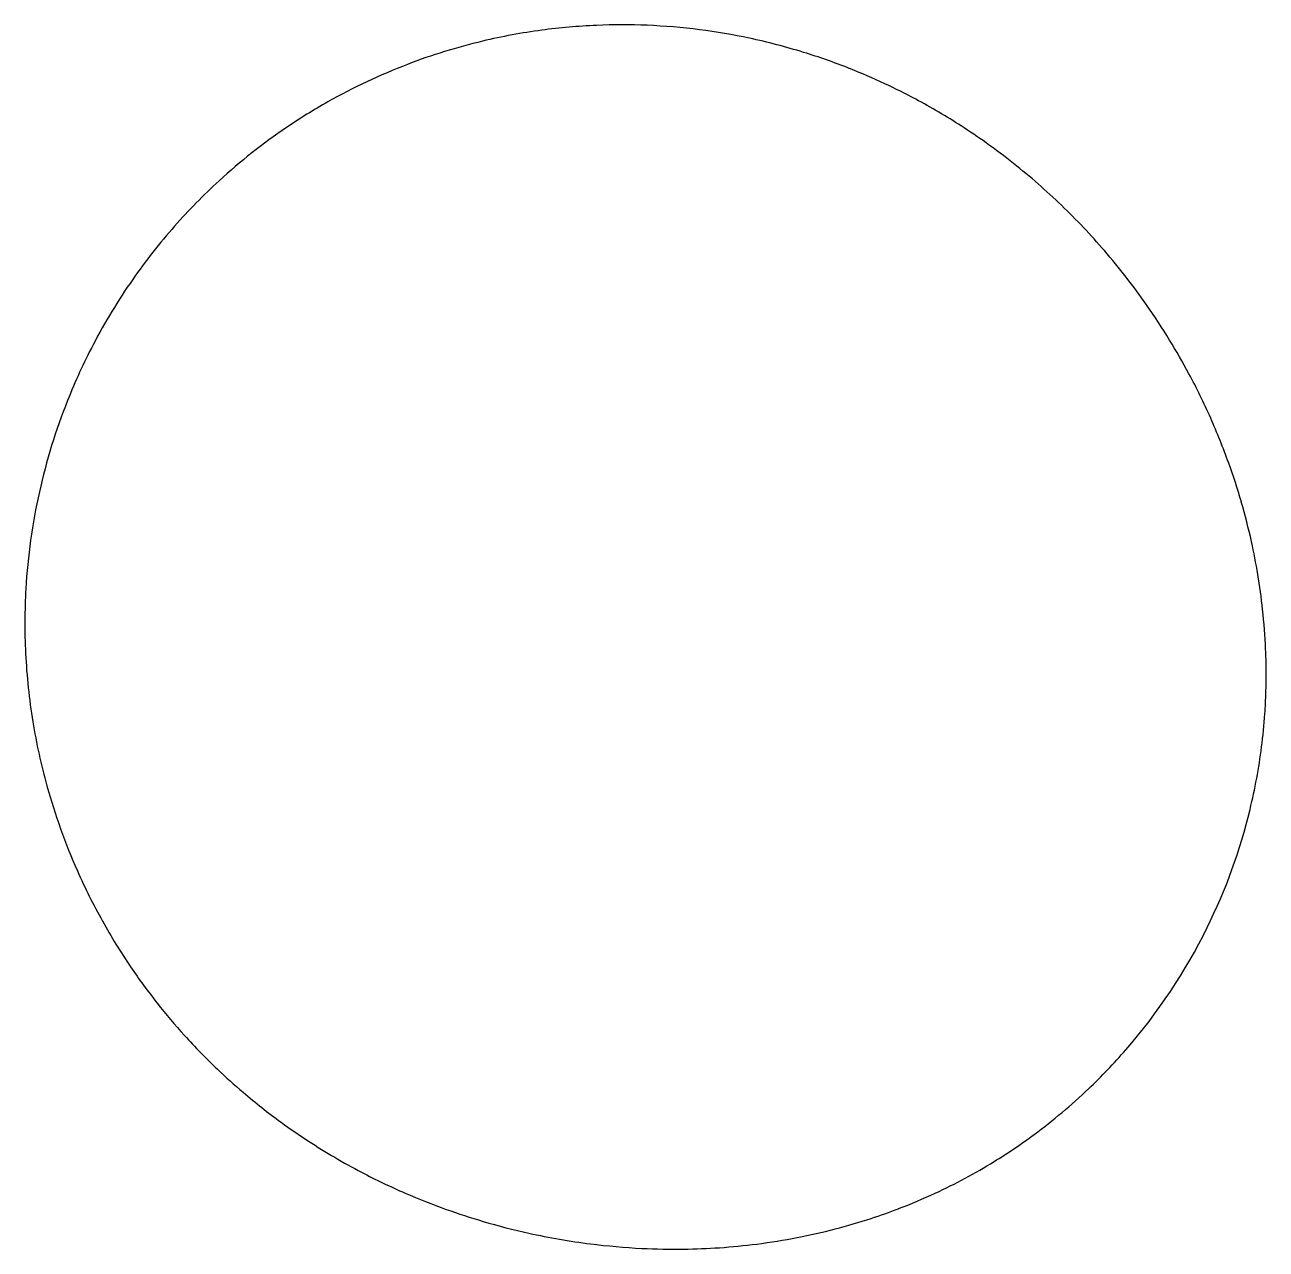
# Model space of a CAD drawing. Header units: metres. Extents: x -287 to 245, y -247 to 279.
import ezdxf

# ---------------------------------------------------------------- set-up
doc = ezdxf.new("R2010")
doc.units = ezdxf.units.M

msp = doc.modelspace()

# ---------------------------------------------------------------- linework, layer by layer
for centre, radius, start, end in [((-31, 20.47), 258.41, 452.4246, 457.6472), ((-30.93, 18.74), 260.15, 447.6427, 452.4235), ((-31.01, 16.96), 261.93, 442.6908, 447.6412), ((-31.47, 23.1), 255.74, 463.4155, 470.9691), ((-31.2, 21.97), 256.9, 457.6476, 463.416), ((-31.3, 14.67), 264.24, 437.9841, 442.6909), ((-31.81, 12.25), 266.71, 432.8258, 437.9851), ((-32.94, 8.61), 270.52, 428.4234, 432.8253), ((-31.8, 23.98), 254.79, 470.9693, 479.4857), ((-33.22, 7.81), 271.37, 424.9189, 428.4295), ((-34.9, 4.11), 275.43, 421.8537, 424.9281), ((-31.82, 24.07), 254.71, 479.4918, 484.167), ((-36.12, 1.96), 277.91, 417.1762, 421.8421), ((-31.84, 24.13), 254.65, 484.1723, 492.4858), ((-37.1, 0.38), 279.76, 414.534, 417.1825), ((-37.93, -0.9), 281.28, 411.5369, 414.5474), ((-40.82, -4.59), 285.98, 406.0844, 411.5439), ((-31.44, 23.7), 255.23, 492.4851, 498.6022), ((-43.29, -7.17), 289.55, 400.7853, 406.0861), ((-31.06, 23.37), 255.74, 498.6031, 505.122), ((-45.25, -8.84), 292.12, 394.9848, 400.7825), ((-30.43, 22.97), 256.48, 505.1291, 512.4545), ((-46.09, -9.46), 293.16, 391.4694, 394.9898), ((-29.22, 22.33), 257.85, 512.4526, 518.3023), ((-44.09, -8.22), 290.81, 388.1917, 391.4675), ((-40.5, -6.29), 286.74, 383.9447, 388.19), ((-28.5, 22.03), 258.63, 518.3006, 527.4067), ((-37.51, -4.95), 283.45, 379.742, 383.9431), ((-35.31, -4.17), 281.13, 376.1654, 379.7423), ((-28.34, 22), 258.8, 527.4079, 536.7128), ((-30.05, -2.64), 275.65, 372.5171, 376.1651), ((-24.35, -1.38), 269.81, 369.4778, 372.5183), ((-20.19, -0.69), 265.59, 366.1907, 369.4788), ((-27.39, 21.95), 259.75, 536.7133, 542.8259), ((-16.54, -0.26), 261.91, 362.4441, 366.1824), ((-1.8, 0.44), 247.16, 360.3952, 362.4295), ((-26.1, 22.01), 261.04, 542.8267, 549.3145), ((-10.62, 0.3), 255.97, 359.934, 360.413), ((-27.24, 0.29), 272.59, 718.3497, 719.9385), ((15.1, -0.92), 230.24, 716.0484, 718.347), ((-24.91, 22.2), 262.25, 549.3132, 555.4685), ((-3.18, 0.34), 248.56, 712.7489, 716.0492), ((-0.06, 0.01), 245.42, 706.3726, 712.7342), ((-24.09, 22.44), 263.1, 555.4697, 563.9183), ((0, 0), 245.37, 693.7533, 706.3717), ((-23.32, 22.79), 263.95, 563.9215, 569.1348), ((-21.54, 23.78), 265.98, 569.1341, 574.1086), ((0.01, -0.01), 245.35, 678.9774, 693.7537), ((-20.99, 24.17), 266.65, 574.1109, 578.2789), ((-19.53, 25.27), 268.49, 578.2705, 582.1144), ((-18.03, 26.69), 270.55, 582.1254, 586.4291), ((0.09, -0.09), 245.24, 673.5832, 678.9785), ((-17.05, 27.84), 272.06, 586.4465, 589.559), ((-16.46, 28.61), 273.03, 589.5697, 593.9311), ((0, 0), 245.37, 666.4673, 673.5853), ((-15.11, 30.42), 275.29, 593.9247, 596.9046), ((-12.74, 34.12), 279.67, 596.9123, 602.3056), ((0.14, -0.19), 245.13, 661.6107, 666.4685), ((0.04, -0.07), 245.29, 654.9264, 661.6151), ((-11, 37.46), 283.45, 602.3077, 606.5089), ((-9.4, 41.14), 287.46, 606.5097, 610.284), ((0.42, -0.97), 244.31, 650.9265, 654.9343), ((-8.31, 44.27), 290.77, 610.2884, 613.5647), ((-5.19, 14.42), 260.7, 644.5767, 648.1294), ((-3.5, 9.27), 255.28, 648.1289, 650.9277), ((-7.84, 45.89), 292.46, 613.567, 617.5482), ((-6.19, 18.25), 264.66, 640.9781, 644.5776), ((-7.78, 45.99), 292.57, 617.5412, 622.7872), ((-8.09, 43.46), 290.02, 622.7852, 627.165), ((-7.86, 28.73), 275.27, 633.8859, 637.2505), ((-7.14, 23.06), 269.56, 637.2508, 640.9813), ((-8.29, 39.43), 285.99, 627.1636, 630.7724), ((-8.21, 33.98), 280.54, 630.7716, 633.8844)]:
    msp.add_arc(centre, radius, start, end)

doc.saveas('drawing.dxf')
